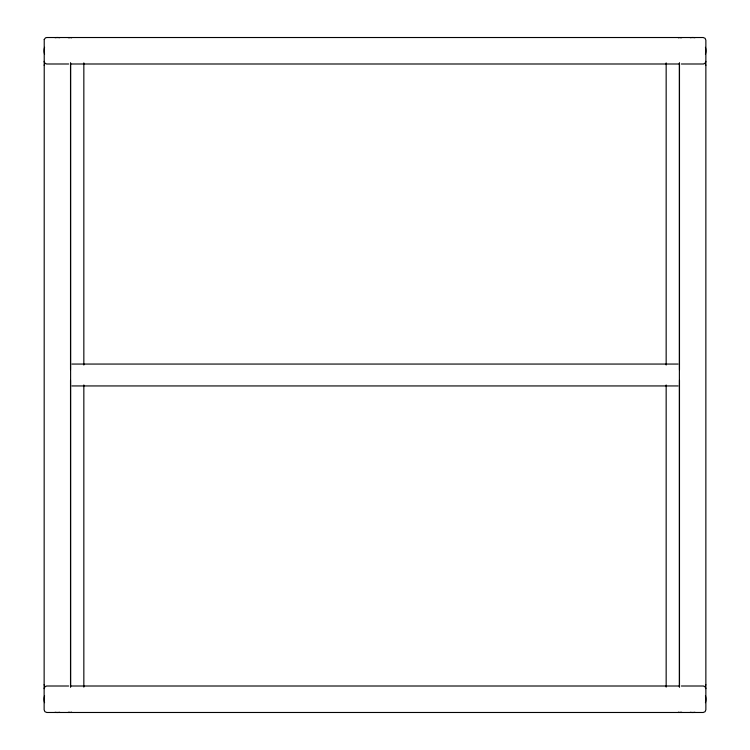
<?xml version="1.0" encoding="UTF-8"?>
<svg xmlns="http://www.w3.org/2000/svg" width="750" height="750" viewBox="0 0 750 750"><rect width="100%" height="100%" fill="white"/><g stroke="black" fill="none" stroke-linecap="round" stroke-linejoin="round"><path stroke-width="1.12" d="M44.137 65.316L44.531 64.378M44.137 688.659L44.494 687.328L46.106 686.1M705.862 61.341L705.506 62.672L703.894 63.9M705.862 684.684L705.469 685.622M70.997 37.912L71.934 37.519M679.003 712.087L678.066 712.481M71.934 385.941L678.066 385.941M678.066 364.059L71.934 364.059M680.719 37.875L682.041 37.519M69.281 712.125L67.959 712.481M46.791 63.994L68.672 63.994M70.612 63.994L679.387 63.994M681.328 63.994L703.209 63.994M46.791 686.006L68.672 686.006M70.612 686.006L679.387 686.006M681.328 686.006L703.209 686.006M678.066 37.519L679.003 37.912M67.959 37.519L69.281 37.875M682.041 712.481L680.719 712.125M71.934 712.481L70.997 712.087M46.106 63.9L44.494 62.672L44.137 61.341M703.894 686.1L705.506 687.328L705.862 688.659M705.469 64.378L705.862 65.316M44.531 685.622L44.137 684.684M679.481 63.197L679.481 369.731M679.481 380.269L679.481 686.803M679.387 62.878L679.387 687.122M666.159 62.878L666.159 365.044M666.159 384.956L666.159 687.122M83.841 62.878L83.841 365.044M83.841 384.956L83.841 687.122M70.612 62.878L70.612 687.122M70.519 63.197L70.519 369.731M70.519 380.269L70.519 686.803M44.569 54.188A13.256 13.256 0 0 1 44.569 47.325M55.069 37.706A13.256 13.256 0 0 1 59.681 37.706M705.431 695.812A13.256 13.256 0 0 1 705.431 702.675M694.931 712.294A13.256 13.256 0 0 1 690.319 712.294M59.681 712.294A13.256 13.256 0 0 1 55.069 712.294M44.569 702.675A13.256 13.256 0 0 1 44.569 695.812M705.431 47.325A13.256 13.256 0 0 1 705.431 54.188M690.319 37.706A13.256 13.256 0 0 1 694.931 37.706M44.231 39.487L44.137 709.828L44.916 711.703L46.791 712.481L703.209 712.481L705.084 711.703L705.862 709.828L705.862 40.172L705.084 38.297L703.209 37.519L46.791 37.519L45.459 37.875L44.231 39.487"/></g></svg>
